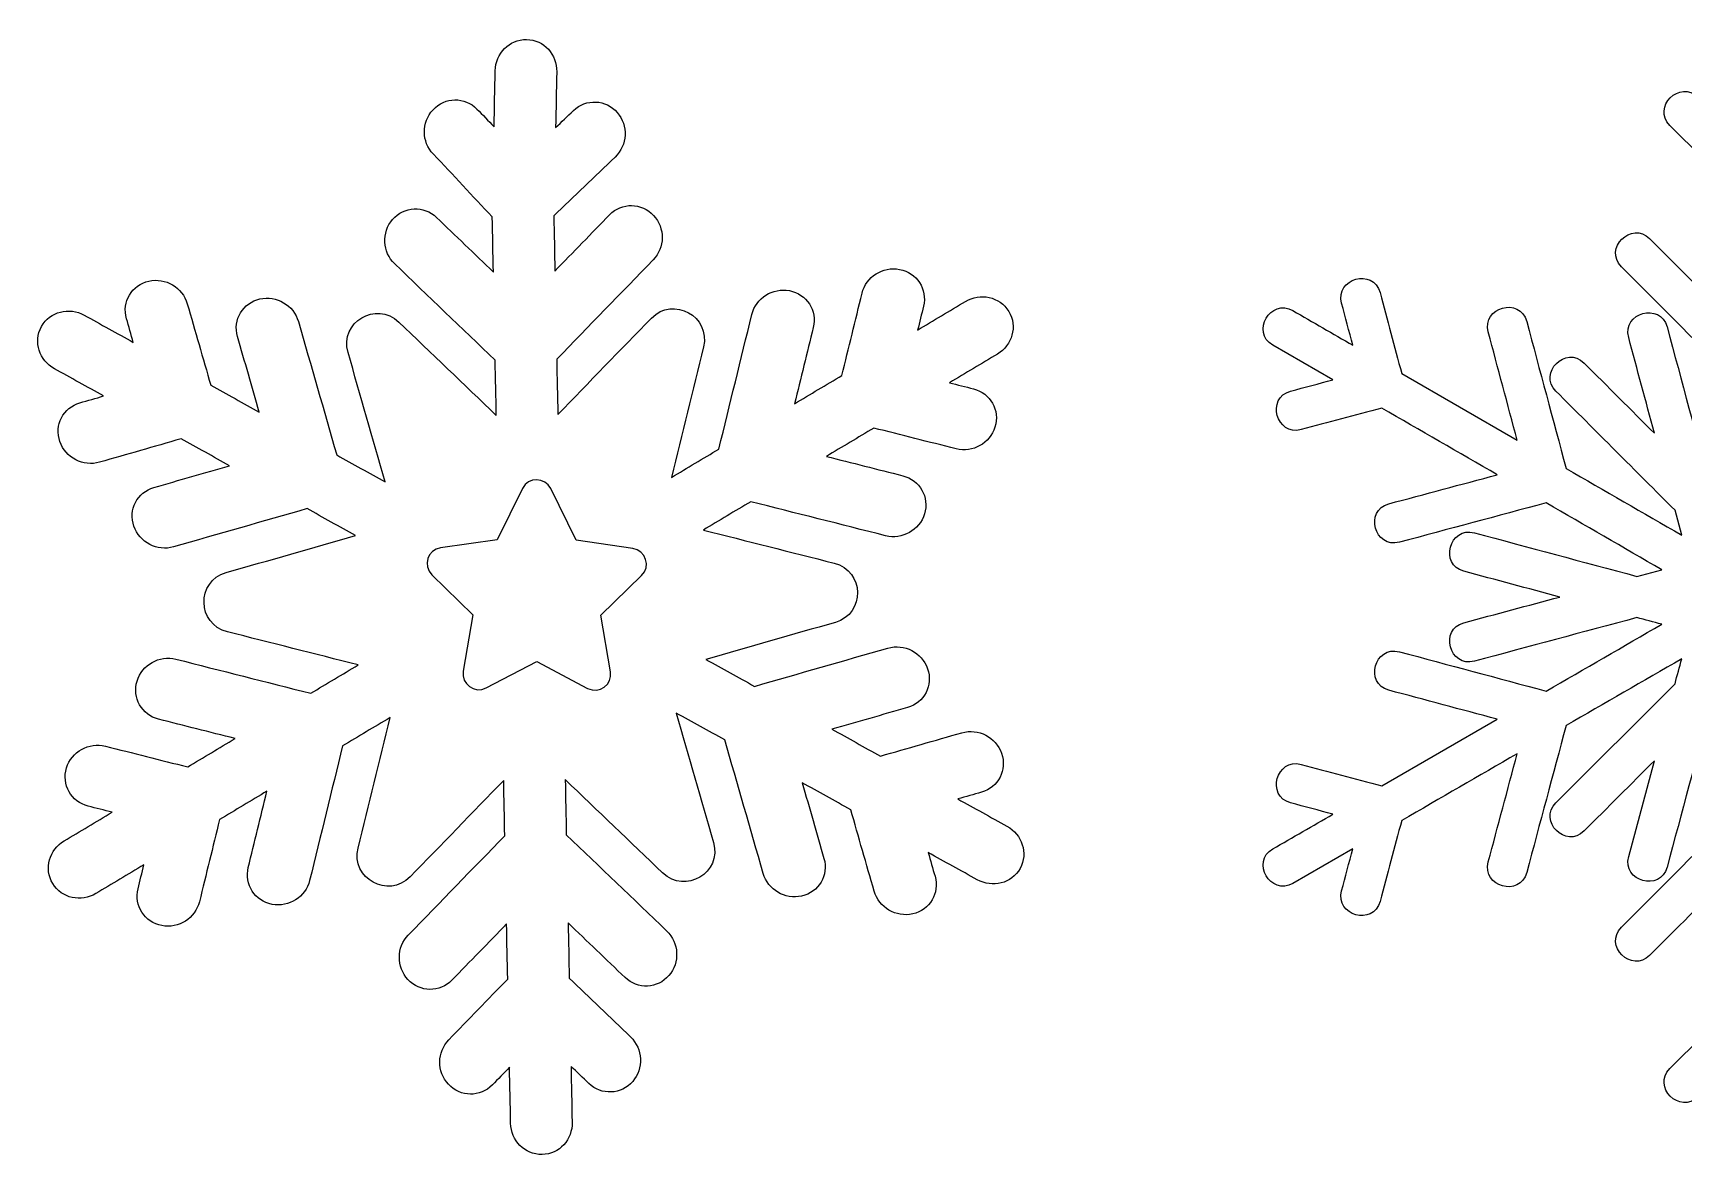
# Model space of a CAD drawing. Header units: centimetres. Extents: x 1 to 127, y -92 to 6.
# Drawn here: x 37.72 to 52.53, y -92.15 to -82.03 of the extents above; entities that cross this region are included whole.
import ezdxf

# ---------------------------------------------------------------- set-up
doc = ezdxf.new("R2010")
doc.units = ezdxf.units.CM
doc.header["$MEASUREMENT"] = 0
doc.layers.add('layer 1', color=7, linetype='Continuous')

msp = doc.modelspace()

# ---------------------------------------------------------------- linework, layer by layer
at = {"layer": 'layer 1', "color": 250}
for points, knots in [([(53.28804, -86.29238), (53.28804, -86.29238), (53.28804, -85.09493), (53.28804, -85.09493), (53.28804, -85.09493), (53.60947, -84.77349), (53.93073, -84.45215), (54.25216, -84.13072), (54.25216, -84.13072), (54.41535, -83.96762), (54.16248, -83.71482), (53.99935, -83.87794), (53.99935, -83.87794), (53.76221, -84.11505), (53.52524, -84.35211), (53.28804, -84.58925), (53.28804, -84.58925), (53.28804, -84.58925), (53.28804, -83.39255), (53.28804, -83.39255), (53.28804, -83.39255), (53.46458, -83.21592), (53.64138, -83.03928), (53.81793, -82.86257), (53.81793, -82.86257), (53.98121, -82.69948), (53.72831, -82.44658), (53.56511, -82.60979), (53.56511, -82.60979), (53.4727, -82.7021), (53.38044, -82.79444), (53.28804, -82.88694), (53.28804, -82.88694), (53.28804, -82.88694), (53.28804, -82.26472), (53.28804, -82.26472), (53.28804, -82.26472), (53.28804, -82.03407), (52.93047, -82.03407), (52.93047, -82.26472), (52.93047, -82.26472), (52.93047, -82.26472), (52.93047, -82.88694), (52.93047, -82.88694), (52.93047, -82.88694), (52.83807, -82.79444), (52.74572, -82.7021), (52.65339, -82.60979), (52.65339, -82.60979), (52.49017, -82.44658), (52.23729, -82.69948), (52.40049, -82.86257), (52.40049, -82.86257), (52.57712, -83.03928), (52.75393, -83.21592), (52.93047, -83.39255), (52.93047, -83.39255), (52.93047, -83.39255), (52.93047, -84.58925), (52.93047, -84.58925), (52.93047, -84.58925), (52.69333, -84.35211), (52.45629, -84.11505), (52.21915, -83.87794), (52.21915, -83.87794), (52.05603, -83.71482), (51.80306, -83.96762), (51.96635, -84.13072), (51.96635, -84.13072), (52.28769, -84.45215), (52.60904, -84.77349), (52.93047, -85.09493), (52.93047, -85.09493), (52.93047, -85.09493), (52.93047, -86.29238), (52.93047, -86.29238), (52.93047, -86.29238), (52.93047, -86.29238), (52.76717, -86.12909), (52.76717, -86.12909), (52.76717, -86.12909), (52.63689, -85.64255), (52.5065, -85.15593), (52.37613, -84.66932), (52.37613, -84.66932), (52.31645, -84.44684), (51.9715, -84.54134), (52.03124, -84.76438), (52.03124, -84.76438), (52.108, -85.05066), (52.18466, -85.33705), (52.26149, -85.62332), (52.26149, -85.62332), (52.05154, -85.41345), (51.84152, -85.20343), (51.63167, -84.99365), (51.63167, -84.99365), (51.46854, -84.83035), (51.21556, -85.08323), (51.37885, -85.24646), (51.37885, -85.24646), (51.73469, -85.60236), (52.09069, -85.95819), (52.44649, -86.31416), (52.44649, -86.31416), (52.44649, -86.31416), (52.50634, -86.53713), (52.50634, -86.53713), (52.50634, -86.53713), (52.16063, -86.33764), (51.815, -86.13804), (51.46936, -85.93855), (51.46936, -85.93855), (51.35158, -85.49907), (51.2339, -85.05972), (51.11611, -84.62017), (51.11611, -84.62017), (51.0566, -84.39762), (50.71155, -84.49219), (50.7714, -84.71523), (50.7714, -84.71523), (50.858, -85.03873), (50.94462, -85.36214), (51.03132, -85.68558), (51.03132, -85.68558), (51.03132, -85.68558), (49.99516, -85.08739), (49.99516, -85.08739), (49.99516, -85.08739), (49.93036, -84.8456), (49.86561, -84.60384), (49.80082, -84.36214), (49.80082, -84.36214), (49.74113, -84.1396), (49.39616, -84.23417), (49.4561, -84.45721), (49.4561, -84.45721), (49.48965, -84.58295), (49.52338, -84.70868), (49.55712, -84.83442), (49.55712, -84.83442), (49.37776, -84.7309), (49.19856, -84.62729), (49.01911, -84.52377), (49.01911, -84.52377), (48.81912, -84.40831), (48.63908, -84.71739), (48.83866, -84.83259), (48.83866, -84.83259), (48.83866, -84.83259), (49.37826, -85.14408), (49.37826, -85.14408), (49.37826, -85.14408), (49.25169, -85.17799), (49.12512, -85.21197), (48.99855, -85.24577), (48.99855, -85.24577), (48.77601, -85.30544), (48.87058, -85.65043), (49.09364, -85.59058), (49.09364, -85.59058), (49.33449, -85.52609), (49.57535, -85.46152), (49.8163, -85.39696), (49.8163, -85.39696), (50.1617, -85.59639), (50.50707, -85.79589), (50.85255, -85.99531), (50.85255, -85.99531), (50.52829, -86.08217), (50.20387, -86.16904), (49.8797, -86.25599), (49.8797, -86.25599), (49.65709, -86.3155), (49.75182, -86.66048), (49.97487, -86.60081), (49.97487, -86.60081), (50.41333, -86.48318), (50.85203, -86.36573), (51.29059, -86.24819), (51.29059, -86.24819), (51.63612, -86.4477), (51.98185, -86.6473), (52.32747, -86.8468), (52.32747, -86.8468), (52.32747, -86.8468), (52.10443, -86.90664), (52.10443, -86.90664), (52.10443, -86.90664), (51.61881, -86.77649), (51.13293, -86.64629), (50.64715, -86.51618), (50.64715, -86.51618), (50.42419, -86.45633), (50.32969, -86.80128), (50.55225, -86.86089), (50.55225, -86.86089), (50.83936, -86.93788), (51.12638, -87.01471), (51.41358, -87.09173), (51.41358, -87.09173), (51.12638, -87.16863), (50.83936, -87.24564), (50.55225, -87.32254), (50.55225, -87.32254), (50.32969, -87.38215), (50.42419, -87.72713), (50.64715, -87.66736), (50.64715, -87.66736), (51.13293, -87.53722), (51.61872, -87.40701), (52.10443, -87.27689), (52.10443, -87.27689), (52.17886, -87.29677), (52.25322, -87.31667), (52.32747, -87.33664), (52.32747, -87.33664), (51.98185, -87.53616), (51.63622, -87.73573), (51.29059, -87.93525), (51.29059, -87.93525), (50.85203, -87.8177), (50.41333, -87.70028), (49.97487, -87.58273), (49.97487, -87.58273), (49.75182, -87.52298), (49.65709, -87.86794), (49.8797, -87.92754), (49.8797, -87.92754), (50.20387, -88.01431), (50.52829, -88.10127), (50.85255, -88.18812), (50.85255, -88.18812), (50.85255, -88.18812), (49.81646, -88.78648), (49.81646, -88.78648), (49.81646, -88.78648), (49.57545, -88.72191), (49.33449, -88.65734), (49.09364, -88.59285), (49.09364, -88.59285), (48.87058, -88.53301), (48.77601, -88.87799), (48.99855, -88.93767), (48.99855, -88.93767), (49.12512, -88.97147), (49.25169, -89.00538), (49.37826, -89.03935), (49.37826, -89.03935), (49.19841, -89.14322), (49.01854, -89.24707), (48.83866, -89.35085), (48.83866, -89.35085), (48.63908, -89.46604), (48.81912, -89.77521), (49.01911, -89.65967), (49.01911, -89.65967), (49.01911, -89.65967), (49.55712, -89.34911), (49.55712, -89.34911), (49.55712, -89.34911), (49.52331, -89.47483), (49.48965, -89.60049), (49.4561, -89.72632), (49.4561, -89.72632), (49.39616, -89.94936), (49.74113, -90.04376), (49.80082, -89.82129), (49.80082, -89.82129), (49.86555, -89.5796), (49.93036, -89.33783), (49.99516, -89.09614), (49.99516, -89.09614), (50.34057, -88.89671), (50.68585, -88.69728), (51.03132, -88.49795), (51.03132, -88.49795), (50.94462, -88.82136), (50.858, -89.1448), (50.7714, -89.46821), (50.7714, -89.46821), (50.71155, -89.69124), (51.0566, -89.78582), (51.11611, -89.56319), (51.11611, -89.56319), (51.2339, -89.12382), (51.35158, -88.68444), (51.46936, -88.24508), (51.46936, -88.24508), (51.815, -88.0454), (52.16063, -87.8459), (52.50634, -87.6463), (52.50634, -87.6463), (52.48637, -87.72065), (52.46639, -87.79501), (52.44649, -87.86935), (52.44649, -87.86935), (52.44649, -87.86935), (51.37879, -88.93698), (51.37879, -88.93698), (51.37879, -88.93698), (51.21556, -89.10021), (51.46854, -89.35308), (51.63167, -89.18988), (51.63167, -89.18988), (51.84152, -88.97993), (52.05154, -88.77007), (52.26149, -88.56019), (52.26149, -88.56019), (52.26149, -88.56019), (52.03124, -89.41915), (52.03124, -89.41915), (52.03124, -89.41915), (51.9715, -89.64219), (52.31645, -89.73666), (52.37596, -89.51411), (52.37596, -89.51411), (52.5065, -89.02751), (52.6368, -88.54088), (52.76717, -88.05434), (52.76717, -88.05434), (52.82163, -87.99998), (52.87617, -87.94551), (52.93047, -87.89115), (52.93047, -87.89115), (52.93047, -88.29023), (52.93047, -88.68941), (52.93047, -89.08859), (52.93047, -89.08859), (52.60904, -89.40985), (52.28769, -89.73128), (51.96625, -90.05272), (51.96625, -90.05272), (51.80306, -90.21591), (52.05594, -90.46872), (52.21915, -90.3056), (52.21915, -90.3056), (52.45629, -90.06845), (52.69333, -89.83132), (52.93047, -89.59419), (52.93047, -89.59419), (52.93047, -89.59419), (52.93047, -90.79097), (52.93047, -90.79097), (52.93047, -90.79097), (52.75376, -90.96751), (52.57712, -91.14415), (52.40049, -91.32086), (52.40049, -91.32086), (52.23729, -91.48405), (52.49017, -91.73686), (52.65339, -91.57367), (52.65339, -91.57367), (52.65339, -91.57367), (52.93047, -91.29657), (52.93047, -91.29657), (52.93047, -91.29657), (52.93047, -91.29657), (52.93047, -91.91871), (52.93047, -91.91871), (52.93047, -91.91871), (52.93047, -92.14939), (53.28804, -92.14939), (53.28804, -91.91871), (53.28804, -91.91871), (53.28804, -91.91871), (53.28804, -91.29657), (53.28804, -91.29657), (53.28804, -91.29657), (53.28804, -91.29657), (53.56511, -91.57367), (53.56511, -91.57367), (53.56511, -91.57367), (53.72831, -91.73686), (53.98121, -91.48405), (53.81793, -91.32086), (53.81793, -91.32086), (53.64138, -91.14422), (53.46458, -90.96751), (53.28804, -90.79097), (53.28804, -90.79097), (53.28804, -90.79097), (53.28804, -89.59427), (53.28804, -89.59427), (53.28804, -89.59427), (53.52524, -89.83132), (53.76221, -90.06845), (53.99935, -90.3056), (53.99935, -90.3056), (54.16248, -90.46872), (54.41535, -90.21591), (54.25207, -90.05272), (54.25207, -90.05272), (53.93065, -89.73128), (53.60947, -89.40994), (53.28804, -89.08859), (53.28804, -89.08859), (53.28804, -88.68941), (53.28804, -88.29033), (53.28804, -87.89115), (53.28804, -87.89115), (53.3425, -87.94551), (53.39686, -87.99998), (53.45124, -88.05434), (53.45124, -88.05434), (53.58161, -88.54098), (53.71198, -89.02751), (53.84238, -89.51411), (53.84238, -89.51411), (53.90197, -89.73666), (54.24694, -89.64219), (54.18717, -89.41915), (54.18717, -89.41915), (54.11041, -89.13286), (54.03384, -88.8464), (53.95701, -88.56019), (53.95701, -88.56019), (54.16704, -88.77007), (54.37682, -88.97993), (54.58684, -89.18988), (54.58684, -89.18988), (54.74988, -89.35308), (55.00285, -89.10021), (54.83965, -88.93698), (54.83965, -88.93698), (54.48365, -88.58108), (54.12782, -88.22525), (53.77192, -87.86935), (53.77192, -87.86935), (53.75202, -87.79501), (53.73214, -87.72065), (53.71207, -87.6463), (53.71207, -87.6463), (54.05788, -87.8459), (54.40341, -88.0454), (54.74914, -88.24508), (54.74914, -88.24508), (54.74914, -88.24508), (55.10239, -89.56319), (55.10239, -89.56319), (55.10239, -89.56319), (55.16191, -89.78582), (55.50686, -89.69124), (55.44711, -89.46821), (55.44711, -89.46821), (55.44711, -89.46821), (55.18719, -88.49795), (55.18719, -88.49795), (55.18719, -88.49795), (55.18719, -88.49795), (56.22325, -89.09614), (56.22325, -89.09614), (56.22325, -89.09614), (56.28807, -89.33783), (56.35289, -89.5796), (56.41762, -89.82129), (56.41762, -89.82129), (56.4773, -90.04383), (56.82225, -89.94936), (56.76258, -89.72632), (56.76258, -89.72632), (56.72868, -89.60058), (56.69513, -89.47483), (56.66129, -89.34911), (56.66129, -89.34911), (56.66129, -89.34911), (57.19923, -89.65967), (57.19923, -89.65967), (57.19923, -89.65967), (57.39931, -89.77521), (57.57933, -89.46604), (57.37975, -89.35085), (57.37975, -89.35085), (57.37975, -89.35085), (56.84015, -89.03935), (56.84015, -89.03935), (56.84015, -89.03935), (56.96672, -89.00544), (57.09339, -88.97147), (57.21986, -88.93767), (57.21986, -88.93767), (57.4425, -88.87799), (57.34783, -88.53301), (57.12487, -88.59285), (57.12487, -88.59285), (56.88402, -88.65734), (56.64306, -88.72191), (56.40211, -88.78648), (56.40211, -88.78648), (56.40211, -88.78648), (55.36596, -88.18812), (55.36596, -88.18812), (55.36596, -88.18812), (55.69021, -88.10127), (56.01454, -88.01447), (56.33879, -87.92754), (56.33879, -87.92754), (56.56125, -87.86794), (56.46677, -87.52298), (56.24364, -87.58273), (56.24364, -87.58273), (56.24364, -87.58273), (54.92783, -87.93525), (54.92783, -87.93525), (54.92783, -87.93525), (54.58237, -87.73573), (54.23665, -87.53623), (53.89101, -87.33664), (53.89101, -87.33664), (53.96528, -87.31667), (54.03955, -87.29677), (54.11391, -87.27689), (54.11391, -87.27689), (54.5997, -87.40701), (55.08548, -87.53722), (55.57119, -87.66736), (55.57119, -87.66736), (55.79423, -87.72713), (55.8888, -87.38215), (55.66634, -87.32254), (55.66634, -87.32254), (55.37914, -87.24564), (55.09194, -87.16873), (54.80483, -87.09173), (54.80483, -87.09173), (55.09194, -87.01481), (55.37914, -86.93788), (55.66634, -86.86089), (55.66634, -86.86089), (55.88873, -86.80128), (55.79423, -86.45633), (55.57119, -86.51618), (55.57119, -86.51618), (55.08548, -86.64629), (54.5997, -86.77649), (54.11391, -86.90664), (54.11391, -86.90664), (54.03955, -86.88667), (53.96528, -86.86677), (53.89101, -86.8468), (53.89101, -86.8468), (54.23665, -86.6473), (54.58237, -86.4477), (54.92783, -86.24819), (54.92783, -86.24819), (55.36638, -86.36573), (55.80518, -86.48318), (56.24364, -86.60081), (56.24364, -86.60081), (56.46677, -86.66048), (56.56125, -86.3155), (56.33879, -86.25599), (56.33879, -86.25599), (56.01454, -86.16904), (55.69021, -86.08217), (55.36596, -85.99531), (55.36596, -85.99531), (55.36596, -85.99531), (56.40211, -85.39696), (56.40211, -85.39696), (56.40211, -85.39696), (56.64306, -85.46152), (56.88402, -85.52609), (57.12487, -85.59068), (57.12487, -85.59068), (57.34783, -85.65043), (57.4425, -85.30554), (57.21986, -85.24587), (57.21986, -85.24587), (57.09339, -85.21197), (56.96672, -85.17805), (56.84015, -85.14408), (56.84015, -85.14408), (57.0201, -85.04031), (57.19989, -84.93646), (57.37975, -84.83259), (57.37975, -84.83259), (57.57933, -84.71739), (57.39931, -84.40831), (57.19923, -84.52377), (57.19923, -84.52377), (57.19923, -84.52377), (56.66146, -84.83442), (56.66146, -84.83442), (56.66146, -84.83442), (56.69513, -84.70868), (56.72868, -84.58295), (56.76258, -84.4573), (56.76258, -84.4573), (56.82225, -84.23417), (56.4773, -84.13967), (56.41762, -84.36214), (56.41762, -84.36214), (56.35289, -84.60384), (56.28807, -84.8456), (56.22334, -85.08739), (56.22334, -85.08739), (55.87787, -85.28682), (55.5325, -85.48615), (55.18719, -85.68558), (55.18719, -85.68558), (55.2738, -85.36214), (55.36041, -85.03873), (55.44711, -84.71523), (55.44711, -84.71523), (55.50686, -84.49219), (55.16191, -84.39769), (55.10239, -84.62017), (55.10239, -84.62017), (54.98452, -85.05972), (54.86683, -85.49907), (54.74914, -85.93846), (54.74914, -85.93846), (54.40341, -86.13804), (54.05788, -86.33754), (53.71207, -86.53713), (53.71207, -86.53713), (53.73214, -86.46279), (53.75202, -86.38843), (53.77192, -86.31416), (53.77192, -86.31416), (54.12782, -85.95819), (54.48365, -85.60236), (54.83965, -85.24646), (54.83965, -85.24646), (55.00285, -85.08323), (54.74997, -84.83035), (54.58684, -84.99365), (54.58684, -84.99365), (54.37689, -85.20343), (54.16704, -85.41345), (53.95701, -85.62332), (53.95701, -85.62332), (54.03384, -85.33705), (54.11041, -85.05066), (54.18717, -84.76438), (54.18717, -84.76438), (54.24694, -84.54134), (53.90197, -84.44684), (53.84238, -84.66932), (53.84238, -84.66932), (53.71198, -85.15593), (53.58161, -85.64255), (53.45124, -86.12909), (53.45124, -86.12909), (53.39686, -86.18356), (53.3425, -86.23792), (53.28804, -86.29238)], [0, 0, 0, 0, 0.00613497, 0.00613497, 0.00613497, 0.00613497, 0.01226994, 0.01226994, 0.01226994, 0.01226994, 0.01840491, 0.01840491, 0.01840491, 0.01840491, 0.02453988, 0.02453988, 0.02453988, 0.02453988, 0.03067485, 0.03067485, 0.03067485, 0.03067485, 0.03680982, 0.03680982, 0.03680982, 0.03680982, 0.04294479, 0.04294479, 0.04294479, 0.04294479, 0.04907975, 0.04907975, 0.04907975, 0.04907975, 0.05521472, 0.05521472, 0.05521472, 0.05521472, 0.06134969, 0.06134969, 0.06134969, 0.06134969, 0.06748466, 0.06748466, 0.06748466, 0.06748466, 0.07361963, 0.07361963, 0.07361963, 0.07361963, 0.0797546, 0.0797546, 0.0797546, 0.0797546, 0.08588957, 0.08588957, 0.08588957, 0.08588957, 0.09202454, 0.09202454, 0.09202454, 0.09202454, 0.09815951, 0.09815951, 0.09815951, 0.09815951, 0.10429448, 0.10429448, 0.10429448, 0.10429448, 0.11042945, 0.11042945, 0.11042945, 0.11042945, 0.11656442, 0.11656442, 0.11656442, 0.11656442, 0.12269939, 0.12269939, 0.12269939, 0.12269939, 0.12883436, 0.12883436, 0.12883436, 0.12883436, 0.13496933, 0.13496933, 0.13496933, 0.13496933, 0.14110429, 0.14110429, 0.14110429, 0.14110429, 0.14723926, 0.14723926, 0.14723926, 0.14723926, 0.15337423, 0.15337423, 0.15337423, 0.15337423, 0.1595092, 0.1595092, 0.1595092, 0.1595092, 0.16564417, 0.16564417, 0.16564417, 0.16564417, 0.17177914, 0.17177914, 0.17177914, 0.17177914, 0.17791411, 0.17791411, 0.17791411, 0.17791411, 0.18404908, 0.18404908, 0.18404908, 0.18404908, 0.19018405, 0.19018405, 0.19018405, 0.19018405, 0.19631902, 0.19631902, 0.19631902, 0.19631902, 0.20245399, 0.20245399, 0.20245399, 0.20245399, 0.20858896, 0.20858896, 0.20858896, 0.20858896, 0.21472393, 0.21472393, 0.21472393, 0.21472393, 0.2208589, 0.2208589, 0.2208589, 0.2208589, 0.22699387, 0.22699387, 0.22699387, 0.22699387, 0.23312883, 0.23312883, 0.23312883, 0.23312883, 0.2392638, 0.2392638, 0.2392638, 0.2392638, 0.24539877, 0.24539877, 0.24539877, 0.24539877, 0.25153374, 0.25153374, 0.25153374, 0.25153374, 0.25766871, 0.25766871, 0.25766871, 0.25766871, 0.26380368, 0.26380368, 0.26380368, 0.26380368, 0.26993865, 0.26993865, 0.26993865, 0.26993865, 0.27607362, 0.27607362, 0.27607362, 0.27607362, 0.28220859, 0.28220859, 0.28220859, 0.28220859, 0.28834356, 0.28834356, 0.28834356, 0.28834356, 0.29447853, 0.29447853, 0.29447853, 0.29447853, 0.3006135, 0.3006135, 0.3006135, 0.3006135, 0.30674847, 0.30674847, 0.30674847, 0.30674847, 0.31288344, 0.31288344, 0.31288344, 0.31288344, 0.3190184, 0.3190184, 0.3190184, 0.3190184, 0.32515337, 0.32515337, 0.32515337, 0.32515337, 0.33128834, 0.33128834, 0.33128834, 0.33128834, 0.33742331, 0.33742331, 0.33742331, 0.33742331, 0.34355828, 0.34355828, 0.34355828, 0.34355828, 0.34969325, 0.34969325, 0.34969325, 0.34969325, 0.35582822, 0.35582822, 0.35582822, 0.35582822, 0.36196319, 0.36196319, 0.36196319, 0.36196319, 0.36809816, 0.36809816, 0.36809816, 0.36809816, 0.37423313, 0.37423313, 0.37423313, 0.37423313, 0.3803681, 0.3803681, 0.3803681, 0.3803681, 0.38650307, 0.38650307, 0.38650307, 0.38650307, 0.39263804, 0.39263804, 0.39263804, 0.39263804, 0.39877301, 0.39877301, 0.39877301, 0.39877301, 0.40490798, 0.40490798, 0.40490798, 0.40490798, 0.41104294, 0.41104294, 0.41104294, 0.41104294, 0.41717791, 0.41717791, 0.41717791, 0.41717791, 0.42331288, 0.42331288, 0.42331288, 0.42331288, 0.42944785, 0.42944785, 0.42944785, 0.42944785, 0.43558282, 0.43558282, 0.43558282, 0.43558282, 0.44171779, 0.44171779, 0.44171779, 0.44171779, 0.44785276, 0.44785276, 0.44785276, 0.44785276, 0.45398773, 0.45398773, 0.45398773, 0.45398773, 0.4601227, 0.4601227, 0.4601227, 0.4601227, 0.46625767, 0.46625767, 0.46625767, 0.46625767, 0.47239264, 0.47239264, 0.47239264, 0.47239264, 0.47852761, 0.47852761, 0.47852761, 0.47852761, 0.48466258, 0.48466258, 0.48466258, 0.48466258, 0.49079755, 0.49079755, 0.49079755, 0.49079755, 0.49693252, 0.49693252, 0.49693252, 0.49693252, 0.50306748, 0.50306748, 0.50306748, 0.50306748, 0.50920245, 0.50920245, 0.50920245, 0.50920245, 0.51533742, 0.51533742, 0.51533742, 0.51533742, 0.52147239, 0.52147239, 0.52147239, 0.52147239, 0.52760736, 0.52760736, 0.52760736, 0.52760736, 0.53374233, 0.53374233, 0.53374233, 0.53374233, 0.5398773, 0.5398773, 0.5398773, 0.5398773, 0.54601227, 0.54601227, 0.54601227, 0.54601227, 0.55214724, 0.55214724, 0.55214724, 0.55214724, 0.55828221, 0.55828221, 0.55828221, 0.55828221, 0.56441718, 0.56441718, 0.56441718, 0.56441718, 0.57055215, 0.57055215, 0.57055215, 0.57055215, 0.57668712, 0.57668712, 0.57668712, 0.57668712, 0.58282209, 0.58282209, 0.58282209, 0.58282209, 0.58895706, 0.58895706, 0.58895706, 0.58895706, 0.59509202, 0.59509202, 0.59509202, 0.59509202, 0.60122699, 0.60122699, 0.60122699, 0.60122699, 0.60736196, 0.60736196, 0.60736196, 0.60736196, 0.61349693, 0.61349693, 0.61349693, 0.61349693, 0.6196319, 0.6196319, 0.6196319, 0.6196319, 0.62576687, 0.62576687, 0.62576687, 0.62576687, 0.63190184, 0.63190184, 0.63190184, 0.63190184, 0.63803681, 0.63803681, 0.63803681, 0.63803681, 0.64417178, 0.64417178, 0.64417178, 0.64417178, 0.65030675, 0.65030675, 0.65030675, 0.65030675, 0.65644172, 0.65644172, 0.65644172, 0.65644172, 0.66257669, 0.66257669, 0.66257669, 0.66257669, 0.66871166, 0.66871166, 0.66871166, 0.66871166, 0.67484663, 0.67484663, 0.67484663, 0.67484663, 0.6809816, 0.6809816, 0.6809816, 0.6809816, 0.68711656, 0.68711656, 0.68711656, 0.68711656, 0.69325153, 0.69325153, 0.69325153, 0.69325153, 0.6993865, 0.6993865, 0.6993865, 0.6993865, 0.70552147, 0.70552147, 0.70552147, 0.70552147, 0.71165644, 0.71165644, 0.71165644, 0.71165644, 0.71779141, 0.71779141, 0.71779141, 0.71779141, 0.72392638, 0.72392638, 0.72392638, 0.72392638, 0.73006135, 0.73006135, 0.73006135, 0.73006135, 0.73619632, 0.73619632, 0.73619632, 0.73619632, 0.74233129, 0.74233129, 0.74233129, 0.74233129, 0.74846626, 0.74846626, 0.74846626, 0.74846626, 0.75460123, 0.75460123, 0.75460123, 0.75460123, 0.7607362, 0.7607362, 0.7607362, 0.7607362, 0.76687117, 0.76687117, 0.76687117, 0.76687117, 0.77300613, 0.77300613, 0.77300613, 0.77300613, 0.7791411, 0.7791411, 0.7791411, 0.7791411, 0.78527607, 0.78527607, 0.78527607, 0.78527607, 0.79141104, 0.79141104, 0.79141104, 0.79141104, 0.79754601, 0.79754601, 0.79754601, 0.79754601, 0.80368098, 0.80368098, 0.80368098, 0.80368098, 0.80981595, 0.80981595, 0.80981595, 0.80981595, 0.81595092, 0.81595092, 0.81595092, 0.81595092, 0.82208589, 0.82208589, 0.82208589, 0.82208589, 0.82822086, 0.82822086, 0.82822086, 0.82822086, 0.83435583, 0.83435583, 0.83435583, 0.83435583, 0.8404908, 0.8404908, 0.8404908, 0.8404908, 0.84662577, 0.84662577, 0.84662577, 0.84662577, 0.85276074, 0.85276074, 0.85276074, 0.85276074, 0.85889571, 0.85889571, 0.85889571, 0.85889571, 0.86503067, 0.86503067, 0.86503067, 0.86503067, 0.87116564, 0.87116564, 0.87116564, 0.87116564, 0.87730061, 0.87730061, 0.87730061, 0.87730061, 0.88343558, 0.88343558, 0.88343558, 0.88343558, 0.88957055, 0.88957055, 0.88957055, 0.88957055, 0.89570552, 0.89570552, 0.89570552, 0.89570552, 0.90184049, 0.90184049, 0.90184049, 0.90184049, 0.90797546, 0.90797546, 0.90797546, 0.90797546, 0.91411043, 0.91411043, 0.91411043, 0.91411043, 0.9202454, 0.9202454, 0.9202454, 0.9202454, 0.92638037, 0.92638037, 0.92638037, 0.92638037, 0.93251534, 0.93251534, 0.93251534, 0.93251534, 0.93865031, 0.93865031, 0.93865031, 0.93865031, 0.94478528, 0.94478528, 0.94478528, 0.94478528, 0.95092025, 0.95092025, 0.95092025, 0.95092025, 0.95705521, 0.95705521, 0.95705521, 0.95705521, 0.96319018, 0.96319018, 0.96319018, 0.96319018, 0.96932515, 0.96932515, 0.96932515, 0.96932515, 0.97546012, 0.97546012, 0.97546012, 0.97546012, 0.98159509, 0.98159509, 0.98159509, 0.98159509, 0.98773006, 0.98773006, 0.98773006, 0.98773006, 1, 1, 1, 1]), ([(40.63541, -87.70069), (40.49388, -87.78562), (40.35203, -87.87017), (40.21021, -87.95498), (40.21021, -87.95498), (39.80703, -87.85321), (39.40416, -87.75144), (39.00098, -87.64941), (39.00098, -87.64941), (38.85214, -87.61187), (38.69702, -87.69926), (38.6522, -87.84506), (38.6522, -87.84506), (38.60624, -87.99477), (38.69342, -88.14928), (38.84594, -88.1879), (38.84594, -88.1879), (39.07459, -88.24573), (39.30295, -88.30347), (39.53163, -88.361), (39.53163, -88.361), (39.38981, -88.4459), (39.24825, -88.53074), (39.10643, -88.61535), (39.10643, -88.61535), (38.86033, -88.55328), (38.61416, -88.49098), (38.36806, -88.42897), (38.36806, -88.42897), (38.21914, -88.39146), (38.06442, -88.47888), (38.01958, -88.62467), (38.01958, -88.62467), (37.97362, -88.77407), (38.06045, -88.9289), (38.2132, -88.96752), (38.2132, -88.96752), (38.28454, -88.98553), (38.35622, -89.00359), (38.42779, -89.02163), (38.42779, -89.02163), (38.2843, -89.10729), (38.14102, -89.19333), (37.99756, -89.27902), (37.99756, -89.27902), (37.86641, -89.3574), (37.81458, -89.52737), (37.89579, -89.66162), (37.89579, -89.66162), (37.97701, -89.79581), (38.1521, -89.82993), (38.28316, -89.75126), (38.28316, -89.75126), (38.42665, -89.6656), (38.5699, -89.57985), (38.71342, -89.4939), (38.71342, -89.4939), (38.69594, -89.5652), (38.67842, -89.63654), (38.66094, -89.70808), (38.66094, -89.70808), (38.62375, -89.8601), (38.7202, -90.00894), (38.87439, -90.03882), (38.87439, -90.03882), (39.02524, -90.06788), (39.17519, -89.97257), (39.21156, -89.82432), (39.21156, -89.82432), (39.27193, -89.57868), (39.33198, -89.33313), (39.39203, -89.08788), (39.39203, -89.08788), (39.53385, -89.00301), (39.67538, -88.91814), (39.8172, -88.83353), (39.8172, -88.83353), (39.76136, -89.06133), (39.70555, -89.28919), (39.64977, -89.51729), (39.64977, -89.51729), (39.61252, -89.66949), (39.70891, -89.81809), (39.86339, -89.84797), (39.86339, -89.84797), (40.01369, -89.877), (40.16402, -89.78201), (40.20033, -89.63341), (40.20033, -89.63341), (40.29906, -89.23137), (40.39743, -88.82935), (40.49581, -88.42725), (40.49581, -88.42725), (40.63763, -88.34267), (40.77945, -88.25786), (40.92101, -88.17299), (40.92101, -88.17299), (40.82547, -88.56287), (40.72984, -88.95305), (40.63424, -89.34304), (40.63424, -89.34304), (40.56741, -89.61563), (40.90551, -89.80257), (41.10119, -89.60128), (41.10119, -89.60128), (41.38085, -89.31343), (41.66084, -89.02552), (41.9405, -88.73738), (41.9405, -88.73738), (41.94389, -88.90261), (41.94731, -89.06753), (41.95062, -89.23274), (41.95062, -89.23274), (41.66221, -89.52968), (41.37378, -89.82657), (41.08534, -90.12339), (41.08534, -90.12339), (40.97884, -90.23282), (40.9777, -90.41072), (41.08227, -90.52292), (41.08227, -90.52292), (41.18942, -90.63796), (41.36676, -90.64077), (41.4761, -90.5283), (41.4761, -90.5283), (41.63967, -90.35999), (41.80318, -90.19198), (41.96673, -90.02358), (41.96673, -90.02358), (41.9698, -90.18859), (41.97322, -90.3538), (41.97661, -90.51901), (41.97661, -90.51901), (41.80035, -90.70003), (41.62444, -90.88126), (41.44827, -91.06258), (41.44827, -91.06258), (41.34165, -91.17227), (41.3408, -91.34982), (41.4454, -91.46205), (41.4454, -91.46205), (41.55255, -91.57712), (41.72989, -91.57996), (41.83906, -91.46769), (41.83906, -91.46769), (41.89028, -91.41501), (41.94138, -91.36224), (41.99263, -91.30956), (41.99263, -91.30956), (41.99602, -91.47673), (41.99941, -91.64395), (42.0028, -91.81083), (42.0028, -91.81083), (42.0059, -91.96361), (42.12773, -92.09418), (42.28443, -92.09166), (42.28443, -92.09166), (42.44148, -92.08915), (42.55792, -91.95519), (42.55459, -91.80235), (42.55459, -91.80235), (42.5512, -91.63521), (42.54781, -91.46798), (42.54468, -91.30114), (42.54468, -91.30114), (42.59768, -91.35212), (42.65104, -91.40317), (42.70428, -91.45419), (42.70428, -91.45419), (42.81818, -91.56303), (42.99523, -91.55481), (43.09758, -91.43647), (43.09758, -91.43647), (43.19768, -91.32111), (43.18947, -91.14347), (43.0784, -91.03714), (43.0784, -91.03714), (42.89512, -90.86156), (42.71188, -90.68588), (42.5286, -90.51026), (42.5286, -90.51026), (42.52521, -90.34506), (42.52182, -90.18008), (42.51851, -90.01484), (42.51851, -90.01484), (42.68878, -90.17809), (42.85905, -90.34108), (43.02908, -90.50407), (43.02908, -90.50407), (43.14298, -90.61311), (43.32003, -90.60467), (43.42235, -90.48658), (43.42235, -90.48658), (43.52249, -90.37096), (43.51424, -90.19335), (43.40321, -90.08702), (43.40321, -90.08702), (43.10293, -89.7995), (42.80265, -89.51194), (42.50241, -89.22429), (42.50241, -89.22429), (42.49901, -89.05908), (42.49592, -88.89387), (42.49252, -88.72896), (42.49252, -88.72896), (42.78374, -89.00777), (43.07504, -89.28688), (43.36628, -89.56608), (43.36628, -89.56608), (43.56982, -89.76117), (43.90026, -89.56348), (43.82244, -89.29308), (43.82244, -89.29308), (43.71108, -88.90627), (43.59973, -88.51978), (43.4886, -88.13291), (43.4886, -88.13291), (43.63355, -88.21304), (43.77879, -88.29335), (43.92365, -88.37369), (43.92365, -88.37369), (44.0384, -88.7724), (44.15318, -89.17102), (44.26793, -89.56994), (44.26793, -89.56994), (44.3102, -89.71711), (44.46416, -89.80762), (44.61328, -89.77386), (44.61328, -89.77386), (44.76639, -89.73915), (44.8569, -89.58742), (44.81343, -89.43663), (44.81343, -89.43663), (44.74835, -89.21052), (44.68354, -88.98436), (44.61834, -88.75854), (44.61834, -88.75854), (44.76355, -88.83868), (44.9085, -88.91899), (45.05342, -88.99932), (45.05342, -88.99932), (45.12359, -89.24291), (45.19352, -89.48624), (45.26374, -89.72954), (45.26374, -89.72954), (45.30607, -89.877), (45.46, -89.96722), (45.6091, -89.93366), (45.6091, -89.93366), (45.7622, -89.89901), (45.85269, -89.74728), (45.80927, -89.59651), (45.80927, -89.59651), (45.78898, -89.52544), (45.76869, -89.45499), (45.74814, -89.38389), (45.74814, -89.38389), (45.89502, -89.46536), (46.0419, -89.54655), (46.18848, -89.62777), (46.18848, -89.62777), (46.323, -89.7022), (46.49639, -89.6627), (46.57223, -89.526), (46.57223, -89.526), (46.6478, -89.38924), (46.58913, -89.22122), (46.45496, -89.14708), (46.45496, -89.14708), (46.30809, -89.06557), (46.16141, -88.98436), (46.01453, -88.9032), (46.01453, -88.9032), (46.08534, -88.88288), (46.15606, -88.86262), (46.22687, -88.84224), (46.22687, -88.84224), (46.37767, -88.79889), (46.45836, -88.64184), (46.40643, -88.49352), (46.40643, -88.49352), (46.356, -88.34916), (46.19752, -88.26657), (46.05032, -88.3089), (46.05032, -88.3089), (45.80673, -88.37878), (45.56314, -88.44871), (45.31982, -88.51835), (45.31982, -88.51835), (45.17463, -88.43827), (45.02977, -88.35787), (44.88453, -88.27756), (44.88453, -88.27756), (45.11064, -88.21275), (45.33671, -88.14785), (45.56285, -88.08306), (45.56285, -88.08306), (45.714, -88.03962), (45.79433, -87.88254), (45.7425, -87.73455), (45.7425, -87.73455), (45.69198, -87.58995), (45.53353, -87.50759), (45.38635, -87.5499), (45.38635, -87.5499), (44.98747, -87.66406), (44.58876, -87.77855), (44.18984, -87.893), (44.18984, -87.893), (44.04489, -87.81263), (43.89965, -87.73227), (43.75482, -87.65193), (43.75482, -87.65193), (44.1416, -87.54086), (44.52841, -87.43006), (44.91529, -87.31926), (44.91529, -87.31926), (45.18565, -87.24146), (45.17799, -86.85684), (44.90453, -86.78776), (44.90453, -86.78776), (44.51348, -86.68912), (44.12242, -86.59013), (43.73134, -86.49146), (43.73134, -86.49146), (43.8729, -86.40662), (44.01472, -86.32172), (44.15625, -86.2372), (44.15625, -86.2372), (44.55946, -86.33894), (44.96294, -86.44071), (45.3658, -86.54251), (45.3658, -86.54251), (45.51464, -86.58025), (45.66973, -86.49289), (45.71455, -86.34683), (45.71455, -86.34683), (45.76025, -86.19741), (45.67342, -86.04261), (45.52087, -86.00425), (45.52087, -86.00425), (45.29219, -85.94646), (45.06383, -85.88866), (44.83515, -85.83089), (44.83515, -85.83089), (44.977, -85.74631), (45.11853, -85.66144), (45.26035, -85.57654), (45.26035, -85.57654), (45.50648, -85.63887), (45.75259, -85.70091), (45.99872, -85.76318), (45.99872, -85.76318), (46.14761, -85.80075), (46.30236, -85.71333), (46.3472, -85.56754), (46.3472, -85.56754), (46.39316, -85.41785), (46.30633, -85.26334), (46.15355, -85.22469), (46.15355, -85.22469), (46.08195, -85.20666), (46.01056, -85.18862), (45.93896, -85.17058), (45.93896, -85.17058), (46.08251, -85.0846), (46.22573, -84.99885), (46.36922, -84.91319), (46.36922, -84.91319), (46.50034, -84.83452), (46.55217, -84.66475), (46.47099, -84.53059), (46.47099, -84.53059), (46.38977, -84.39643), (46.21477, -84.36228), (46.08359, -84.44063), (46.08359, -84.44063), (45.9401, -84.52661), (45.79661, -84.61233), (45.65339, -84.69802), (45.65339, -84.69802), (45.67081, -84.62671), (45.68839, -84.55538), (45.70581, -84.48402), (45.70581, -84.48402), (45.743, -84.33179), (45.64658, -84.18327), (45.49213, -84.15331), (45.49213, -84.15331), (45.34157, -84.12428), (45.19156, -84.21935), (45.15519, -84.36789), (45.15519, -84.36789), (45.09488, -84.61344), (45.03483, -84.85876), (44.97475, -85.1043), (44.97475, -85.1043), (44.8329, -85.18891), (44.69137, -85.27378), (44.54955, -85.35865), (44.54955, -85.35865), (44.60542, -85.13079), (44.6612, -84.90273), (44.71707, -84.67492), (44.71707, -84.67492), (44.75426, -84.5227), (44.65781, -84.3738), (44.50365, -84.34421), (44.50365, -84.34421), (44.3528, -84.31521), (44.20285, -84.41017), (44.16645, -84.5588), (44.16645, -84.5588), (44.0677, -84.96082), (43.96932, -85.36257), (43.87094, -85.76467), (43.87094, -85.76467), (43.72912, -85.84945), (43.5873, -85.93432), (43.44574, -86.01893), (43.44574, -86.01893), (43.5414, -85.62902), (43.63697, -85.23905), (43.73251, -84.84914), (43.73251, -84.84914), (43.79934, -84.57655), (43.46127, -84.38932), (43.26562, -84.59064), (43.26562, -84.59064), (42.98564, -84.87875), (42.70594, -85.1666), (42.42628, -85.45451), (42.42628, -85.45451), (42.42286, -85.2896), (42.41955, -85.12439), (42.41616, -84.95935), (42.41616, -84.95935), (42.70457, -84.66253), (42.99297, -84.36567), (43.28141, -84.06879), (43.28141, -84.06879), (43.38794, -83.95907), (43.38911, -83.78117), (43.28451, -83.66923), (43.28451, -83.66923), (43.17742, -83.55425), (43.00008, -83.55144), (42.89065, -83.66359), (42.89065, -83.66359), (42.72711, -83.83189), (42.56362, -84.00023), (42.40008, -84.16851), (42.40008, -84.16851), (42.39698, -84.0033), (42.39359, -83.83841), (42.39017, -83.67318), (42.39017, -83.67318), (42.57345, -83.49756), (42.75669, -83.32188), (42.93997, -83.1463), (42.93997, -83.1463), (43.05104, -83.03997), (43.05925, -82.86233), (42.95915, -82.74697), (42.95915, -82.74697), (42.8568, -82.62863), (42.67975, -82.62041), (42.56585, -82.72925), (42.56585, -82.72925), (42.51261, -82.78027), (42.45925, -82.83132), (42.40625, -82.8823), (42.40625, -82.8823), (42.40938, -82.71546), (42.41277, -82.54823), (42.41616, -82.38109), (42.41616, -82.38109), (42.41949, -82.22825), (42.30305, -82.09429), (42.146, -82.09178), (42.146, -82.09178), (41.9893, -82.08926), (41.86747, -82.21983), (41.86437, -82.37261), (41.86437, -82.37261), (41.86098, -82.53949), (41.85759, -82.70671), (41.8542, -82.87388), (41.8542, -82.87388), (41.80295, -82.8212), (41.75185, -82.76843), (41.70063, -82.71575), (41.70063, -82.71575), (41.59146, -82.60348), (41.41412, -82.60632), (41.30697, -82.72139), (41.30697, -82.72139), (41.20237, -82.83362), (41.20322, -83.01117), (41.30984, -83.12086), (41.30984, -83.12086), (41.48601, -83.30218), (41.66192, -83.50089), (41.83818, -83.68192), (41.83818, -83.68192), (41.84157, -83.84683), (41.84496, -84.01207), (41.84827, -84.17725), (41.84827, -84.17725), (41.678, -84.01409), (41.50776, -83.8511), (41.33767, -83.68782), (41.33767, -83.68782), (41.22377, -83.57901), (41.04678, -83.58752), (40.9444, -83.7056), (40.9444, -83.7056), (40.84429, -83.82093), (40.85251, -83.99886), (40.9636, -84.10486), (40.9636, -84.10486), (41.26385, -84.39272), (41.56413, -84.68024), (41.86434, -84.96789), (41.86434, -84.96789), (41.86747, -85.13313), (41.87086, -85.29805), (41.87428, -85.46325), (41.87428, -85.46325), (41.58301, -85.18414), (41.2918, -84.90501), (41.00047, -84.62613), (41.00047, -84.62613), (40.79664, -84.43104), (40.46652, -84.62864), (40.54434, -84.89904), (40.54434, -84.89904), (40.65567, -85.28562), (40.76708, -85.6724), (40.87812, -86.05927), (40.87812, -86.05927), (40.73323, -85.97885), (40.58808, -85.89854), (40.44313, -85.8182), (40.44313, -85.8182), (40.32838, -85.41949), (40.21363, -85.02087), (40.09885, -84.62224), (40.09885, -84.62224), (40.05655, -84.47498), (39.9026, -84.38456), (39.75347, -84.41835), (39.75347, -84.41835), (39.60039, -84.45276), (39.50988, -84.6047), (39.55335, -84.75555), (39.55335, -84.75555), (39.61846, -84.98169), (39.68324, -85.20753), (39.74844, -85.43364), (39.74844, -85.43364), (39.6032, -85.35324), (39.45825, -85.2729), (39.31336, -85.19259), (39.31336, -85.19259), (39.24319, -84.94927), (39.17326, -84.70597), (39.10304, -84.46238), (39.10304, -84.46238), (39.06073, -84.31521), (38.90684, -84.22467), (38.75765, -84.25847), (38.75765, -84.25847), (38.60458, -84.2932), (38.51406, -84.44484), (38.55751, -84.5957), (38.55751, -84.5957), (38.5778, -84.6665), (38.59809, -84.7372), (38.61835, -84.80803), (38.61835, -84.80803), (38.47179, -84.72682), (38.32488, -84.6456), (38.1783, -84.56415), (38.1783, -84.56415), (38.04384, -84.49001), (37.87039, -84.52913), (37.79452, -84.66589), (37.79452, -84.66589), (37.71904, -84.80268), (37.77765, -84.9707), (37.91182, -85.0451), (37.91182, -85.0451), (38.05878, -85.12635), (38.20537, -85.2078), (38.35225, -85.28901), (38.35225, -85.28901), (38.28144, -85.3093), (38.21069, -85.32956), (38.13997, -85.34991), (38.13997, -85.34991), (37.98911, -85.393), (37.90848, -85.55035), (37.96032, -85.69839), (37.96032, -85.69839), (38.01078, -85.84302), (38.16929, -85.92532), (38.31646, -85.88301), (38.31646, -85.88301), (38.56002, -85.81338), (38.80335, -85.7435), (39.04696, -85.67357), (39.04696, -85.67357), (39.19215, -85.75388), (39.3371, -85.83422), (39.48196, -85.91462), (39.48196, -85.91462), (39.25611, -85.97943), (39.03007, -86.04434), (38.80393, -86.10915), (38.80393, -86.10915), (38.65278, -86.1523), (38.57245, -86.30956), (38.62405, -86.45764), (38.62405, -86.45764), (38.6748, -86.60197), (38.83323, -86.68462), (38.9804, -86.64231), (38.9804, -86.64231), (39.37931, -86.52786), (39.77799, -86.41367), (40.17694, -86.29918), (40.17694, -86.29918), (40.32186, -86.37952), (40.46681, -86.45986), (40.61202, -86.54025), (40.61202, -86.54025), (40.22515, -86.65106), (39.83834, -86.76212), (39.45149, -86.87292), (39.45149, -86.87292), (39.18083, -86.95045), (39.18879, -87.33531), (39.46225, -87.40436), (39.46225, -87.40436), (39.8533, -87.50312), (40.24436, -87.60176), (40.63541, -87.70069)], [0, 0, 0, 0, 0.00613497, 0.00613497, 0.00613497, 0.00613497, 0.01226994, 0.01226994, 0.01226994, 0.01226994, 0.01840491, 0.01840491, 0.01840491, 0.01840491, 0.02453988, 0.02453988, 0.02453988, 0.02453988, 0.03067485, 0.03067485, 0.03067485, 0.03067485, 0.03680982, 0.03680982, 0.03680982, 0.03680982, 0.04294479, 0.04294479, 0.04294479, 0.04294479, 0.04907975, 0.04907975, 0.04907975, 0.04907975, 0.05521472, 0.05521472, 0.05521472, 0.05521472, 0.06134969, 0.06134969, 0.06134969, 0.06134969, 0.06748466, 0.06748466, 0.06748466, 0.06748466, 0.07361963, 0.07361963, 0.07361963, 0.07361963, 0.0797546, 0.0797546, 0.0797546, 0.0797546, 0.08588957, 0.08588957, 0.08588957, 0.08588957, 0.09202454, 0.09202454, 0.09202454, 0.09202454, 0.09815951, 0.09815951, 0.09815951, 0.09815951, 0.10429448, 0.10429448, 0.10429448, 0.10429448, 0.11042945, 0.11042945, 0.11042945, 0.11042945, 0.11656442, 0.11656442, 0.11656442, 0.11656442, 0.12269939, 0.12269939, 0.12269939, 0.12269939, 0.12883436, 0.12883436, 0.12883436, 0.12883436, 0.13496933, 0.13496933, 0.13496933, 0.13496933, 0.14110429, 0.14110429, 0.14110429, 0.14110429, 0.14723926, 0.14723926, 0.14723926, 0.14723926, 0.15337423, 0.15337423, 0.15337423, 0.15337423, 0.1595092, 0.1595092, 0.1595092, 0.1595092, 0.16564417, 0.16564417, 0.16564417, 0.16564417, 0.17177914, 0.17177914, 0.17177914, 0.17177914, 0.17791411, 0.17791411, 0.17791411, 0.17791411, 0.18404908, 0.18404908, 0.18404908, 0.18404908, 0.19018405, 0.19018405, 0.19018405, 0.19018405, 0.19631902, 0.19631902, 0.19631902, 0.19631902, 0.20245399, 0.20245399, 0.20245399, 0.20245399, 0.20858896, 0.20858896, 0.20858896, 0.20858896, 0.21472393, 0.21472393, 0.21472393, 0.21472393, 0.2208589, 0.2208589, 0.2208589, 0.2208589, 0.22699387, 0.22699387, 0.22699387, 0.22699387, 0.23312883, 0.23312883, 0.23312883, 0.23312883, 0.2392638, 0.2392638, 0.2392638, 0.2392638, 0.24539877, 0.24539877, 0.24539877, 0.24539877, 0.25153374, 0.25153374, 0.25153374, 0.25153374, 0.25766871, 0.25766871, 0.25766871, 0.25766871, 0.26380368, 0.26380368, 0.26380368, 0.26380368, 0.26993865, 0.26993865, 0.26993865, 0.26993865, 0.27607362, 0.27607362, 0.27607362, 0.27607362, 0.28220859, 0.28220859, 0.28220859, 0.28220859, 0.28834356, 0.28834356, 0.28834356, 0.28834356, 0.29447853, 0.29447853, 0.29447853, 0.29447853, 0.3006135, 0.3006135, 0.3006135, 0.3006135, 0.30674847, 0.30674847, 0.30674847, 0.30674847, 0.31288344, 0.31288344, 0.31288344, 0.31288344, 0.3190184, 0.3190184, 0.3190184, 0.3190184, 0.32515337, 0.32515337, 0.32515337, 0.32515337, 0.33128834, 0.33128834, 0.33128834, 0.33128834, 0.33742331, 0.33742331, 0.33742331, 0.33742331, 0.34355828, 0.34355828, 0.34355828, 0.34355828, 0.34969325, 0.34969325, 0.34969325, 0.34969325, 0.35582822, 0.35582822, 0.35582822, 0.35582822, 0.36196319, 0.36196319, 0.36196319, 0.36196319, 0.36809816, 0.36809816, 0.36809816, 0.36809816, 0.37423313, 0.37423313, 0.37423313, 0.37423313, 0.3803681, 0.3803681, 0.3803681, 0.3803681, 0.38650307, 0.38650307, 0.38650307, 0.38650307, 0.39263804, 0.39263804, 0.39263804, 0.39263804, 0.39877301, 0.39877301, 0.39877301, 0.39877301, 0.40490798, 0.40490798, 0.40490798, 0.40490798, 0.41104294, 0.41104294, 0.41104294, 0.41104294, 0.41717791, 0.41717791, 0.41717791, 0.41717791, 0.42331288, 0.42331288, 0.42331288, 0.42331288, 0.42944785, 0.42944785, 0.42944785, 0.42944785, 0.43558282, 0.43558282, 0.43558282, 0.43558282, 0.44171779, 0.44171779, 0.44171779, 0.44171779, 0.44785276, 0.44785276, 0.44785276, 0.44785276, 0.45398773, 0.45398773, 0.45398773, 0.45398773, 0.4601227, 0.4601227, 0.4601227, 0.4601227, 0.46625767, 0.46625767, 0.46625767, 0.46625767, 0.47239264, 0.47239264, 0.47239264, 0.47239264, 0.47852761, 0.47852761, 0.47852761, 0.47852761, 0.48466258, 0.48466258, 0.48466258, 0.48466258, 0.49079755, 0.49079755, 0.49079755, 0.49079755, 0.49693252, 0.49693252, 0.49693252, 0.49693252, 0.50306748, 0.50306748, 0.50306748, 0.50306748, 0.50920245, 0.50920245, 0.50920245, 0.50920245, 0.51533742, 0.51533742, 0.51533742, 0.51533742, 0.52147239, 0.52147239, 0.52147239, 0.52147239, 0.52760736, 0.52760736, 0.52760736, 0.52760736, 0.53374233, 0.53374233, 0.53374233, 0.53374233, 0.5398773, 0.5398773, 0.5398773, 0.5398773, 0.54601227, 0.54601227, 0.54601227, 0.54601227, 0.55214724, 0.55214724, 0.55214724, 0.55214724, 0.55828221, 0.55828221, 0.55828221, 0.55828221, 0.56441718, 0.56441718, 0.56441718, 0.56441718, 0.57055215, 0.57055215, 0.57055215, 0.57055215, 0.57668712, 0.57668712, 0.57668712, 0.57668712, 0.58282209, 0.58282209, 0.58282209, 0.58282209, 0.58895706, 0.58895706, 0.58895706, 0.58895706, 0.59509202, 0.59509202, 0.59509202, 0.59509202, 0.60122699, 0.60122699, 0.60122699, 0.60122699, 0.60736196, 0.60736196, 0.60736196, 0.60736196, 0.61349693, 0.61349693, 0.61349693, 0.61349693, 0.6196319, 0.6196319, 0.6196319, 0.6196319, 0.62576687, 0.62576687, 0.62576687, 0.62576687, 0.63190184, 0.63190184, 0.63190184, 0.63190184, 0.63803681, 0.63803681, 0.63803681, 0.63803681, 0.64417178, 0.64417178, 0.64417178, 0.64417178, 0.65030675, 0.65030675, 0.65030675, 0.65030675, 0.65644172, 0.65644172, 0.65644172, 0.65644172, 0.66257669, 0.66257669, 0.66257669, 0.66257669, 0.66871166, 0.66871166, 0.66871166, 0.66871166, 0.67484663, 0.67484663, 0.67484663, 0.67484663, 0.6809816, 0.6809816, 0.6809816, 0.6809816, 0.68711656, 0.68711656, 0.68711656, 0.68711656, 0.69325153, 0.69325153, 0.69325153, 0.69325153, 0.6993865, 0.6993865, 0.6993865, 0.6993865, 0.70552147, 0.70552147, 0.70552147, 0.70552147, 0.71165644, 0.71165644, 0.71165644, 0.71165644, 0.71779141, 0.71779141, 0.71779141, 0.71779141, 0.72392638, 0.72392638, 0.72392638, 0.72392638, 0.73006135, 0.73006135, 0.73006135, 0.73006135, 0.73619632, 0.73619632, 0.73619632, 0.73619632, 0.74233129, 0.74233129, 0.74233129, 0.74233129, 0.74846626, 0.74846626, 0.74846626, 0.74846626, 0.75460123, 0.75460123, 0.75460123, 0.75460123, 0.7607362, 0.7607362, 0.7607362, 0.7607362, 0.76687117, 0.76687117, 0.76687117, 0.76687117, 0.77300613, 0.77300613, 0.77300613, 0.77300613, 0.7791411, 0.7791411, 0.7791411, 0.7791411, 0.78527607, 0.78527607, 0.78527607, 0.78527607, 0.79141104, 0.79141104, 0.79141104, 0.79141104, 0.79754601, 0.79754601, 0.79754601, 0.79754601, 0.80368098, 0.80368098, 0.80368098, 0.80368098, 0.80981595, 0.80981595, 0.80981595, 0.80981595, 0.81595092, 0.81595092, 0.81595092, 0.81595092, 0.82208589, 0.82208589, 0.82208589, 0.82208589, 0.82822086, 0.82822086, 0.82822086, 0.82822086, 0.83435583, 0.83435583, 0.83435583, 0.83435583, 0.8404908, 0.8404908, 0.8404908, 0.8404908, 0.84662577, 0.84662577, 0.84662577, 0.84662577, 0.85276074, 0.85276074, 0.85276074, 0.85276074, 0.85889571, 0.85889571, 0.85889571, 0.85889571, 0.86503067, 0.86503067, 0.86503067, 0.86503067, 0.87116564, 0.87116564, 0.87116564, 0.87116564, 0.87730061, 0.87730061, 0.87730061, 0.87730061, 0.88343558, 0.88343558, 0.88343558, 0.88343558, 0.88957055, 0.88957055, 0.88957055, 0.88957055, 0.89570552, 0.89570552, 0.89570552, 0.89570552, 0.90184049, 0.90184049, 0.90184049, 0.90184049, 0.90797546, 0.90797546, 0.90797546, 0.90797546, 0.91411043, 0.91411043, 0.91411043, 0.91411043, 0.9202454, 0.9202454, 0.9202454, 0.9202454, 0.92638037, 0.92638037, 0.92638037, 0.92638037, 0.93251534, 0.93251534, 0.93251534, 0.93251534, 0.93865031, 0.93865031, 0.93865031, 0.93865031, 0.94478528, 0.94478528, 0.94478528, 0.94478528, 0.95092025, 0.95092025, 0.95092025, 0.95092025, 0.95705521, 0.95705521, 0.95705521, 0.95705521, 0.96319018, 0.96319018, 0.96319018, 0.96319018, 0.96932515, 0.96932515, 0.96932515, 0.96932515, 0.97546012, 0.97546012, 0.97546012, 0.97546012, 0.98159509, 0.98159509, 0.98159509, 0.98159509, 0.98773006, 0.98773006, 0.98773006, 0.98773006, 1, 1, 1, 1]), ([(41.57848, -87.75767), (41.57848, -87.75767), (41.66452, -87.25187), (41.66452, -87.25187), (41.66452, -87.25187), (41.66452, -87.25187), (41.29654, -86.89155), (41.29654, -86.89155), (41.29654, -86.89155), (41.21307, -86.81077), (41.25759, -86.66711), (41.37462, -86.65018), (41.37462, -86.65018), (41.37462, -86.65018), (41.88241, -86.57829), (41.88241, -86.57829), (41.88241, -86.57829), (41.88241, -86.57829), (42.1091, -86.11874), (42.1091, -86.11874), (42.1091, -86.11874), (42.16064, -86.01314), (42.31129, -86.0153), (42.3631, -86.11962), (42.3631, -86.11962), (42.3631, -86.11962), (42.59067, -86.58113), (42.59067, -86.58113), (42.59067, -86.58113), (42.59067, -86.58113), (43.09901, -86.65696), (43.09901, -86.65696), (43.09901, -86.65696), (43.21493, -86.67406), (43.26179, -86.81828), (43.1776, -86.89883), (43.1776, -86.89883), (43.1776, -86.89883), (42.81081, -87.25611), (42.81081, -87.25611), (42.81081, -87.25611), (42.81081, -87.25611), (42.89822, -87.76273), (42.89822, -87.76273), (42.89822, -87.76273), (42.92021, -87.87537), (42.79742, -87.96621), (42.69331, -87.91133), (42.69331, -87.91133), (42.69331, -87.91133), (42.23824, -87.67052), (42.23824, -87.67052), (42.23824, -87.67052), (42.23824, -87.67052), (41.78433, -87.90765), (41.78433, -87.90765), (41.78433, -87.90765), (41.67981, -87.96185), (41.55699, -87.86996), (41.57848, -87.75767)], [0, 0, 0, 0, 0.0625, 0.0625, 0.0625, 0.0625, 0.125, 0.125, 0.125, 0.125, 0.1875, 0.1875, 0.1875, 0.1875, 0.25, 0.25, 0.25, 0.25, 0.3125, 0.3125, 0.3125, 0.3125, 0.375, 0.375, 0.375, 0.375, 0.4375, 0.4375, 0.4375, 0.4375, 0.5, 0.5, 0.5, 0.5, 0.5625, 0.5625, 0.5625, 0.5625, 0.625, 0.625, 0.625, 0.625, 0.6875, 0.6875, 0.6875, 0.6875, 0.75, 0.75, 0.75, 0.75, 0.8125, 0.8125, 0.8125, 0.8125, 0.875, 0.875, 0.875, 0.875, 1, 1, 1, 1])]:
    msp.add_open_spline(points, degree=3, knots=knots, dxfattribs=at)

doc.saveas('drawing.dxf')
